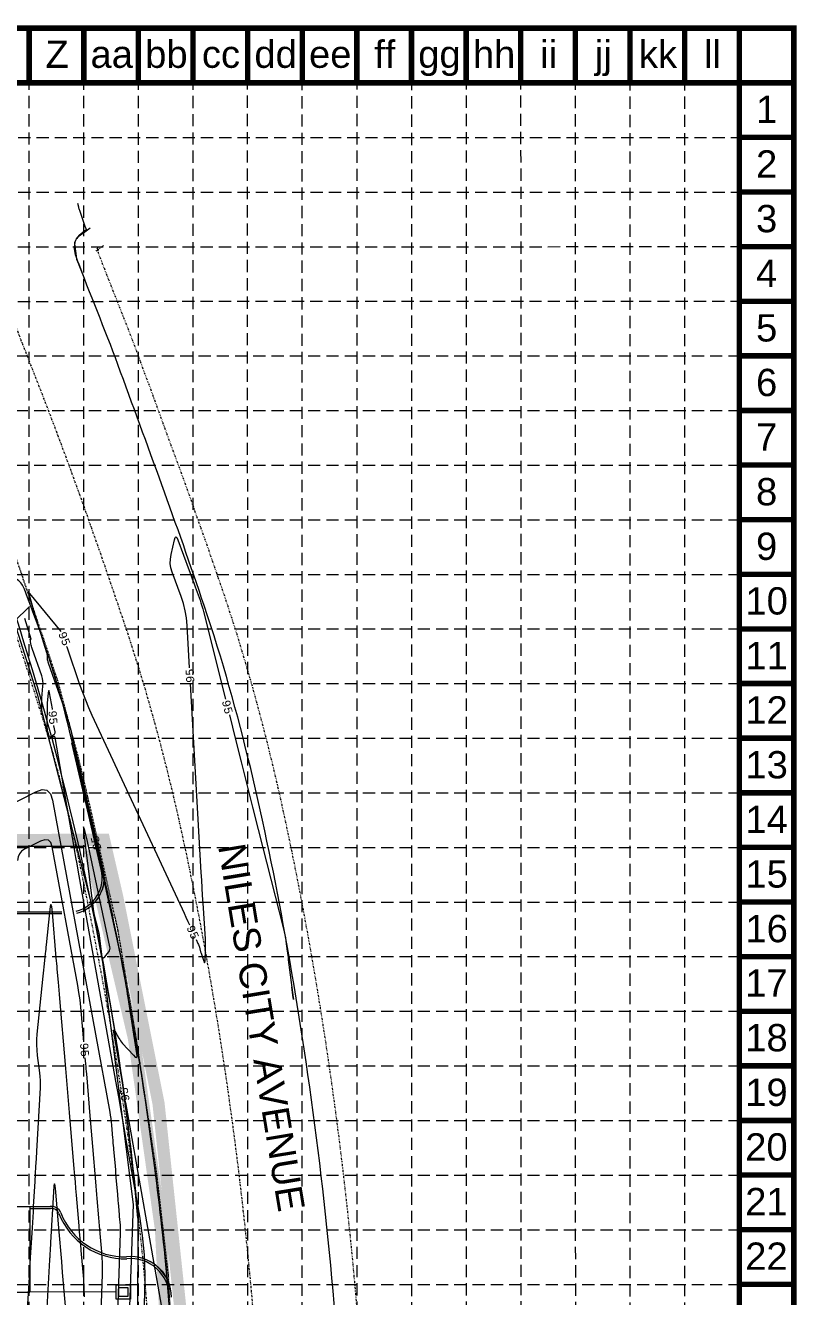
# Model space of a CAD drawing. Extents: x 4841 to 5381, y 4863 to 5725.
# Drawn here: x 5190.9 to 5380.8, y 5411.8 to 5724.9 of the extents above; entities that cross this region are included whole.
import ezdxf
from ezdxf.enums import TextEntityAlignment as Align

# ---------------------------------------------------------------- set-up
doc = ezdxf.new("R2010")
doc.units = 0
doc.header["$MEASUREMENT"] = 0
for name, pattern in [('DASHDOT', [1, 0.5, -0.25, 0, -0.25]), ('DASHED', [0.75, 0.5, -0.25]), ('DIVIDE', [1.25, 0.5, -0.25, 0, -0.25, 0, -0.25]), ('HIDDEN', [0.375, 0.25, -0.125])]:
    doc.linetypes.add(name, pattern=pattern)
for name, color, linetype, lineweight in [('1', 7, 'Continuous', 0), ('10', 7, 'Continuous', 0), ('2', 7, 'Continuous', 0), ('21', 7, 'Continuous', 0), ('27', 7, 'Continuous', 0), ('3', 7, 'Continuous', 0), ('49', 7, 'Continuous', 0), ('52', 7, 'Continuous', 0), ('EC', 35, 'Continuous', 0)]:
    doc.layers.add(name, color=color, linetype=linetype, lineweight=lineweight)
for name, color, linetype in [('BASE', 7, 'Continuous'), ('GRID', 254, 'HIDDEN'), ('LIMITS OF DISTURBANCE', 1, 'HIDDEN'), ('SILT FENCE', 200, 'Continuous')]:
    doc.layers.add(name, color=color, linetype=linetype)
doc.styles.add('MONOTXT', font='MONOTXT')
doc.styles.get("Standard").update_dxf_attribs({"font": 'ARIAL.TTF'})

msp = doc.modelspace()

# ---------------------------------------------------------------- linework, layer by layer
at = {"layer": '1', "color": 41, "linetype": 'Continuous', "lineweight": 0}
for p, q in [((5156.26, 5434.03), (5192.02, 5434.03)), ((5192.02, 5434.03), (5192.02, 5426.23)), ((5192.02, 5426.23), (5192.02, 5412.91)), ((5185.11, 5412.91), (5192.02, 5412.91))]:
    msp.add_line(p, q, dxfattribs=at)
at = {"layer": '2', "color": 7, "linetype": 'HIDDEN', "lineweight": 0}
for p, q in [((5188.01, 5595.36), (5198.76, 5563.62)), ((5198.76, 5563.62), (5204.07, 5543.81)), ((5204.07, 5543.81), (5205.75, 5536.81)), ((5205.75, 5536.81), (5213.58, 5502.23)), ((5213.58, 5502.23), (5217.98, 5476.33)), ((5217.98, 5476.33), (5223.16, 5442.14)), ((5223.16, 5442.14), (5226.01, 5417.27)), ((5226.01, 5417.27), (5228.17, 5373.49))]:
    msp.add_line(p, q, dxfattribs=at)
at = {"layer": '21', "color": 7, "linetype": 'Continuous', "lineweight": 0}
for p, q in [((5160.26, 5522.83), (5205.62, 5522.75)), ((5213.25, 5412.94), (5192.02, 5412.98))]:
    msp.add_line(p, q, dxfattribs=at)
for points in [[(5216.75, 5414.71), (5216.75, 5411.21), (5213.25, 5411.21), (5213.25, 5414.71)], [(5216.08, 5414.04), (5216.08, 5411.85), (5213.89, 5411.85), (5213.89, 5414.04)]]:
    msp.add_lwpolyline(points, close=True, dxfattribs=at)
at = {"layer": '27', "color": 7, "linetype": 'Continuous', "lineweight": 0}
for p, q in [((5206.47, 5530.33), (5202.34, 5548.21)), ((5206.95, 5530.45), (5202.82, 5548.32)), ((5209.57, 5516.99), (5206.47, 5530.33)), ((5210.06, 5517.11), (5206.95, 5530.45)), ((5210.07, 5516.94), (5210.08, 5516.95)), ((5210.17, 5513.57), (5210.17, 5513.72)), ((5154.44, 5506.56), (5199.83, 5506.56)), ((5199.83, 5506.06), (5154.93, 5506.06)), ((5192.02, 5434.03), (5197.02, 5434.03)), ((5192.02, 5433.53), (5197.05, 5433.53))]:
    msp.add_line(p, q, dxfattribs=at)
msp.add_lwpolyline([(5191.88, 5581.77), (5188.11, 5578.08), (5193.79, 5560.22), (5209, 5501.3), (5217.41, 5434.51), (5215.6, 5384.19), (5214.98, 5343)], dxfattribs=at)
for points in [[(5210.29, 5515.15), (5210.28, 5515.15, -0.217588), (5207.21, 5508.27)], [(5207.21, 5508.27, -0.028505), (5218.58, 5431.18), (5218.54, 5421.57, -0.24252), (5225.83, 5416.03), (5225.83, 5416.05)]]:
    msp.add_lwpolyline(points, format="xyb", dxfattribs=at)
for centre, radius, start, end in [((5201.24, 5515.01), 8.57, 284.6571, 13.3835), ((5201.24, 5515.01), 9.07, 284.6571, 13.3835), ((5197.19, 5431.38), 2.66, 24.208, 93.586), ((5197.19, 5431.39), 2.15, 23.8771, 93.7917), ((5215.47, 5438.6), 17.5, 201.2414, 271.1793), ((5215.47, 5438.6), 17.01, 201.1398, 271.0137), ((5216.84, 5411.66), 10, 360, 96.1122), ((5216.84, 5411.66), 9.5, 360, 96.1122)]:
    msp.add_arc(centre, radius, start, end, dxfattribs=at)
for points, knots in [([(5205.53, 4979.18), (5205.86, 4987.98), (5206.29, 4996.78), (5206.79, 5005.58), (5208.28, 5031.39), (5212.63, 5056.89), (5217.66, 5082.32), (5220.9, 5098.68), (5224.57, 5114.84), (5228.84, 5130.92), (5229.8, 5134.57), (5231.1, 5138.12), (5232.01, 5141.77), (5232.22, 5142.64), (5232.39, 5143.52), (5232.59, 5144.4), (5238.05, 5167.28), (5245.04, 5189.75), (5250.47, 5212.72), (5257.38, 5241.92), (5261.8, 5271.45), (5264.61, 5301.34), (5267.37, 5330.68), (5268.34, 5360.02), (5268.16, 5389.36), (5268.14, 5393.11), (5268, 5396.86), (5267.71, 5400.61), (5265.14, 5434.29), (5260.93, 5467.61), (5254.88, 5500.9), (5249.89, 5528.4), (5243.83, 5555.54), (5234.93, 5582), (5228.2, 5601.97), (5220.89, 5621.63), (5213.66, 5641.36), (5210.44, 5650.12), (5206.81, 5658.74), (5203.52, 5667.48), (5203.06, 5668.7), (5202.84, 5670.11), (5203.11, 5671.37), (5203.24, 5672.01), (5203.63, 5672.67), (5204.16, 5673.07), (5205.05, 5673.74), (5205.93, 5674.41), (5206.81, 5675.07)], [0.0489803, 0.0489803, 0.0489803, 0.0489803, 0.0842457, 0.0842457, 0.0842457, 0.1877035, 0.1877035, 0.1877035, 0.2542825, 0.2542825, 0.2542825, 0.2693657, 0.2693657, 0.2693657, 0.2729586, 0.2729586, 0.2729586, 0.3672391, 0.3672391, 0.3672391, 0.4870238, 0.4870238, 0.4870238, 0.6046205, 0.6046205, 0.6046205, 0.6196433, 0.6196433, 0.6196433, 0.7546173, 0.7546173, 0.7546173, 0.8660959, 0.8660959, 0.8660959, 0.9502677, 0.9502677, 0.9502677, 0.9876719, 0.9876719, 0.9876719, 0.9928863, 0.9928863, 0.9928863, 0.9955594, 0.9955594, 0.9955594, 1, 1, 1, 1]), ([(5223.91, 5303.64), (5224.91, 5319.19), (5225.91, 5334.75), (5226.91, 5350.3), (5227.88, 5365.26), (5227.78, 5380.29), (5227.18, 5395.26), (5226.5, 5412), (5224.77, 5428.66), (5222.55, 5445.3), (5220.42, 5461.27), (5217.9, 5477.09), (5214.92, 5492.9), (5211.16, 5512.88), (5206.28, 5532.53), (5201.49, 5552.29), (5198.7, 5563.8), (5194.94, 5574.9), (5190.64, 5586.07), (5190.3, 5586.97), (5189.79, 5587.68), (5188.98, 5588.38), (5188.11, 5589.14), (5187.18, 5589.92), (5186.19, 5589.66), (5185.33, 5589.44), (5184.47, 5589.23), (5183.62, 5589.01)], [0, 0, 0, 0, 0.158428, 0.158428, 0.158428, 0.310787, 0.310787, 0.310787, 0.481058, 0.481058, 0.481058, 0.644427, 0.644427, 0.644427, 0.850744, 0.850744, 0.850744, 0.970962, 0.970962, 0.970962, 0.980602, 0.980602, 0.980602, 0.991016, 0.991016, 0.991016, 1, 1, 1, 1]), ([(5225.83, 5416.05), (5224.94, 5425.84), (5223.8, 5435.61), (5222.52, 5445.36), (5220.42, 5461.3), (5217.97, 5477.18), (5214.9, 5492.96), (5213.45, 5500.38), (5211.93, 5507.78), (5210.29, 5515.15)], [0, 0, 0, 0, 0.293858, 0.293858, 0.293858, 0.774213, 0.774213, 0.774213, 1, 1, 1, 1])]:
    msp.add_open_spline(points, degree=3, knots=knots, dxfattribs=at)
at = {"layer": '27', "color": 7, "linetype": 'DIVIDE', "lineweight": 0}
msp.add_open_spline([(5218.42, 5304), (5219.42, 5319.49), (5220.42, 5334.99), (5221.42, 5350.49), (5222.37, 5365.31), (5222.27, 5380.19), (5221.67, 5395.03), (5221.01, 5411.61), (5219.29, 5428.12), (5217.09, 5444.61), (5214.98, 5460.46), (5212.48, 5476.16), (5209.52, 5491.86), (5205.78, 5511.7), (5201.99, 5531.51), (5196.18, 5550.84), (5192.91, 5561.71), (5189.42, 5572.47), (5185.79, 5583.21)], degree=3, knots=[0, 0, 0, 0, 0.1645, 0.1645, 0.1645, 0.321725, 0.321725, 0.321725, 0.497532, 0.497532, 0.497532, 0.666483, 0.666483, 0.666483, 0.879972, 0.879972, 0.879972, 1, 1, 1, 1], dxfattribs=at)
at = {"layer": '3', "color": 7, "linetype": 'Continuous', "lineweight": 0}
msp.add_line((5218.61, 5431.12), (5218.04, 5304.15), dxfattribs=at)
msp.add_arc((4537.34, 5370.01), 684, 5.12556, 24.07079, dxfattribs=at)
at = {"layer": '49', "color": 7, "linetype": 'DIVIDE', "lineweight": 0}
msp.add_open_spline([(5211.04, 4979.18), (5211.37, 4987.82), (5211.78, 4996.46), (5212.28, 5005.09), (5213.76, 5030.73), (5218.08, 5056.06), (5223.07, 5081.31), (5226.28, 5097.54), (5229.93, 5113.58), (5234.16, 5129.54), (5235.13, 5133.18), (5236.42, 5136.74), (5237.34, 5140.4), (5237.56, 5141.29), (5237.73, 5142.2), (5237.94, 5143.1), (5243.41, 5166.04), (5250.41, 5188.56), (5255.86, 5211.59), (5262.82, 5240.98), (5267.27, 5270.71), (5270.09, 5300.79), (5272.87, 5330.32), (5273.84, 5359.84), (5273.67, 5389.36), (5273.65, 5393.26), (5273.5, 5397.17), (5273.2, 5401.07), (5270.61, 5434.93), (5266.38, 5468.44), (5260.3, 5501.91), (5255.27, 5529.61), (5249.16, 5556.94), (5240.2, 5583.59), (5233.44, 5603.67), (5226.08, 5623.44), (5218.81, 5643.28), (5215.67, 5651.84), (5212.09, 5660.29), (5208.91, 5668.79), (5208.76, 5669.19), (5208.85, 5669.68), (5208.78, 5670.07), (5208.72, 5670.35), (5208.05, 5669.12), (5208.3, 5669.3), (5208.91, 5669.76), (5209.52, 5670.23), (5210.13, 5670.69)], degree=3, knots=[0.0492936, 0.0492936, 0.0492936, 0.0492936, 0.084068, 0.084068, 0.084068, 0.1872877, 0.1872877, 0.1872877, 0.2536354, 0.2536354, 0.2536354, 0.2688102, 0.2688102, 0.2688102, 0.2725249, 0.2725249, 0.2725249, 0.3674555, 0.3674555, 0.3674555, 0.4885745, 0.4885745, 0.4885745, 0.6074323, 0.6074323, 0.6074323, 0.623141, 0.623141, 0.623141, 0.7594642, 0.7594642, 0.7594642, 0.8722443, 0.8722443, 0.8722443, 0.9572697, 0.9572697, 0.9572697, 0.9939623, 0.9939623, 0.9939623, 0.9956907, 0.9956907, 0.9956907, 0.9969129, 0.9969129, 0.9969129, 1, 1, 1, 1], dxfattribs=at)
at = {"layer": '52', "color": 7, "linetype": 'DASHDOT', "lineweight": 0}
msp.add_open_spline([(5185.51, 4979.18), (5185.86, 4988.57), (5186.3, 4997.95), (5186.84, 5007.34), (5188.37, 5033.78), (5192.83, 5059.91), (5197.98, 5085.97), (5201.31, 5102.8), (5205.09, 5119.43), (5209.47, 5135.98), (5210.43, 5139.6), (5211.72, 5143.13), (5212.63, 5146.76), (5212.82, 5147.54), (5212.97, 5148.33), (5213.15, 5149.11), (5218.56, 5171.8), (5225.49, 5194.07), (5230.88, 5216.84), (5237.62, 5245.33), (5241.93, 5274.16), (5244.67, 5303.32), (5247.37, 5332), (5248.32, 5360.68), (5248.15, 5389.36), (5248.13, 5392.55), (5248.01, 5395.74), (5247.76, 5398.93), (5245.24, 5431.94), (5241.11, 5464.6), (5235.19, 5497.23), (5230.32, 5524.02), (5224.41, 5550.44), (5215.75, 5576.22), (5209.18, 5595.79), (5202.37, 5615.17), (5194.92, 5634.37), (5191.71, 5642.63), (5188.47, 5650.88), (5185.28, 5659.15)], degree=3, knots=[0.0498451, 0.0498451, 0.0498451, 0.0498451, 0.0883916, 0.0883916, 0.0883916, 0.1970155, 0.1970155, 0.1970155, 0.2672085, 0.2672085, 0.2672085, 0.2825761, 0.2825761, 0.2825761, 0.2858662, 0.2858662, 0.2858662, 0.3816375, 0.3816375, 0.3816375, 0.5014304, 0.5014304, 0.5014304, 0.6192172, 0.6192172, 0.6192172, 0.6323172, 0.6323172, 0.6323172, 0.7678732, 0.7678732, 0.7678732, 0.8791384, 0.8791384, 0.8791384, 0.9636278, 0.9636278, 0.9636278, 1, 1, 1, 1], dxfattribs=at)
at = {"layer": 'BASE', "color": 9}
msp.add_line((4855.52, 5710.77), (5366.69, 5710.77), dxfattribs=at)
at = {"layer": 'BASE', "const_width": 1.35}
for points in [[(5380.14, 4863.32), (5380.14, 5724.22), (4842.07, 5724.22), (4842.07, 4863.32)], [(5366.69, 4876.77), (5366.69, 5710.77), (4855.52, 5710.77), (4855.52, 4876.77)]]:
    msp.add_lwpolyline(points, close=True, dxfattribs=at)
for points in [[(5191.81, 5724.22), (5191.81, 5710.77)], [(5205.27, 5724.22), (5205.27, 5710.77)], [(5218.72, 5724.22), (5218.72, 5710.77)], [(5232.17, 5724.22), (5232.17, 5710.77)], [(5245.62, 5724.22), (5245.62, 5710.77)], [(5259.07, 5724.22), (5259.07, 5710.77)], [(5272.52, 5724.22), (5272.52, 5710.77)], [(5285.98, 5724.22), (5285.98, 5710.77)], [(5299.43, 5724.22), (5299.43, 5710.77)], [(5312.88, 5724.22), (5312.88, 5710.77)], [(5326.33, 5724.22), (5326.33, 5710.77)], [(5339.78, 5724.22), (5339.78, 5710.77)], [(5353.23, 5724.22), (5353.23, 5710.77)], [(5366.69, 5724.22), (5366.69, 5710.77)], [(5380.14, 5710.77), (5366.69, 5710.77)], [(5380.14, 5697.32), (5366.69, 5697.32)], [(5380.14, 5683.87), (5366.69, 5683.87)], [(5380.14, 5670.41), (5366.69, 5670.41)], [(5380.14, 5656.96), (5366.69, 5656.96)], [(5380.14, 5643.51), (5366.69, 5643.51)], [(5380.14, 5630.06), (5366.69, 5630.06)], [(5380.14, 5616.61), (5366.69, 5616.61)], [(5380.14, 5603.16), (5366.69, 5603.16)], [(5380.14, 5589.7), (5366.69, 5589.7)], [(5380.14, 5576.25), (5366.69, 5576.25)], [(5380.14, 5562.8), (5366.69, 5562.8)], [(5380.14, 5549.35), (5366.69, 5549.35)], [(5380.14, 5535.9), (5366.69, 5535.9)], [(5380.14, 5522.45), (5366.69, 5522.45)], [(5380.14, 5508.99), (5366.69, 5508.99)], [(5380.14, 5495.54), (5366.69, 5495.54)], [(5380.14, 5482.09), (5366.69, 5482.09)], [(5380.14, 5468.64), (5366.69, 5468.64)], [(5380.14, 5455.19), (5366.69, 5455.19)], [(5380.14, 5441.74), (5366.69, 5441.74)], [(5380.14, 5428.28), (5366.69, 5428.28)], [(5380.14, 5414.83), (5366.69, 5414.83)]]:
    msp.add_lwpolyline(points, dxfattribs=at)
at = {"layer": 'EC', "color": 35, "linetype": 'Continuous', "lineweight": 0}
for points in [[(5203.68, 5681.13), (5203.94, 5680.19), (5204, 5679.99), (5204.06, 5679.79), (5204.12, 5679.59), (5204.19, 5679.4), (5205.62, 5675.21), (5205.65, 5675.14), (5205.68, 5675.07), (5205.71, 5675.01), (5205.75, 5674.94), (5205.87, 5674.73), (5205.89, 5674.69), (5205.89, 5674.64), (5205.87, 5674.61), (5205.84, 5674.57), (5204.11, 5673.16), (5204.1, 5673.16), (5204.1, 5673.16), (5204.09, 5673.15), (5204.09, 5673.15), (5204.08, 5673.14), (5204.07, 5673.14), (5204.07, 5673.14), (5204.07, 5673.13), (5204.07, 5673.13), (5203.55, 5672.45), (5203.46, 5672.33), (5203.38, 5672.21), (5203.31, 5672.08), (5203.24, 5671.94), (5202.98, 5671.35), (5202.97, 5671.33), (5202.96, 5671.31), (5202.96, 5671.29), (5202.95, 5671.27), (5202.94, 5671.2), (5202.94, 5671.18), (5202.94, 5671.17), (5202.94, 5671.15), (5202.94, 5671.14), (5203.35, 5668.08), (5203.36, 5668.01), (5203.37, 5667.93), (5203.39, 5667.86), (5203.4, 5667.79), (5203.46, 5667.5), (5203.46, 5667.49), (5203.46, 5667.47), (5203.47, 5667.45), (5203.47, 5667.44), (5203.49, 5667.39), (5203.5, 5667.38), (5203.5, 5667.37), (5203.51, 5667.36), (5203.51, 5667.35), (5203.92, 5666.32), (5204.01, 5666.11), (5204.1, 5665.89), (5204.19, 5665.67), (5204.28, 5665.45), (5205.38, 5662.68)], [(5231.3, 5566.71), (5230.71, 5577.12), (5230.54, 5578.95), (5230.23, 5580.75), (5229.8, 5582.53), (5229.23, 5584.27), (5227.04, 5590.24), (5226.73, 5591.3), (5226.58, 5592.38), (5226.59, 5593.46), (5226.76, 5594.56), (5227.57, 5598.16), (5227.76, 5598.74), (5227.97, 5598.95), (5228.2, 5598.77), (5228.46, 5598.22), (5231.25, 5590.61), (5231.61, 5589.61), (5231.98, 5588.61), (5232.34, 5587.61), (5232.7, 5586.61), (5233.89, 5583.35), (5234.13, 5582.65), (5234.36, 5581.94), (5234.57, 5581.23), (5234.76, 5580.51), (5240.15, 5558.97)], [(5207.84, 5525.5), (5207.74, 5525.94), (5206.86, 5529.91), (5205.99, 5533.88), (5202.15, 5551.26), (5202.02, 5551.84), (5201.87, 5552.4), (5201.71, 5552.97), (5201.54, 5553.53), (5200.96, 5555.36), (5200.84, 5555.76), (5200.71, 5556.15), (5200.57, 5556.54), (5200.44, 5556.92), (5196.59, 5567.82), (5196.56, 5567.91), (5196.52, 5568.01), (5196.49, 5568.11), (5196.46, 5568.2), (5196.32, 5568.63), (5196.31, 5568.64), (5196.31, 5568.66), (5196.31, 5568.67), (5196.3, 5568.68), (5196.3, 5568.73), (5196.29, 5568.74), (5196.29, 5568.75), (5196.29, 5568.76), (5196.29, 5568.77), (5196.3, 5569.64), (5196.29, 5569.83), (5196.27, 5570.01), (5196.24, 5570.19), (5196.19, 5570.37), (5194.34, 5576.2), (5194.22, 5576.59), (5194.09, 5576.99), (5193.97, 5577.38), (5193.84, 5577.77), (5193.44, 5579.05), (5193.35, 5579.33), (5193.27, 5579.6), (5193.19, 5579.88), (5193.11, 5580.16), (5191.68, 5585.44), (5191.66, 5585.51), (5191.66, 5585.53), (5191.67, 5585.51), (5191.69, 5585.45), (5191.78, 5585.17), (5191.8, 5585.12), (5191.83, 5585.06), (5191.86, 5585.01), (5191.9, 5584.96), (5199.58, 5575.63), (5199.58, 5575.63)], [(5219.46, 5389.99), (5220.32, 5412.47), (5220.38, 5417.28), (5220.19, 5422.07), (5219.74, 5426.84), (5219.03, 5431.6), (5215.9, 5449.51), (5215.23, 5453.34), (5214.55, 5457.18), (5213.87, 5461.02), (5213.19, 5464.85), (5203.88, 5516.85), (5203.61, 5518.38), (5203.33, 5519.92), (5203.07, 5521.45), (5202.8, 5522.99), (5201.57, 5530.07), (5201.56, 5530.11), (5201.55, 5530.15), (5201.55, 5530.2), (5201.54, 5530.24), (5201.51, 5530.37), (5201.51, 5530.4), (5201.5, 5530.43), (5201.5, 5530.46), (5201.49, 5530.49), (5198.19, 5549.5), (5198.13, 5549.7), (5198.03, 5549.8), (5197.88, 5549.8), (5197.7, 5549.71), (5197.03, 5549.26), (5196.9, 5549.2), (5196.8, 5549.2), (5196.72, 5549.27), (5196.66, 5549.41), (5195.1, 5555.44), (5195.01, 5555.85), (5194.95, 5556.26), (5194.91, 5556.68), (5194.9, 5557.1), (5194.91, 5559.03), (5194.91, 5559.05), (5194.91, 5559.06), (5194.91, 5559.08), (5194.91, 5559.09), (5194.91, 5559.14), (5194.91, 5559.15), (5194.91, 5559.16), (5194.91, 5559.17), (5194.92, 5559.18), (5195.21, 5562.18), (5195.24, 5562.82), (5195.2, 5563.45), (5195.09, 5564.08), (5194.91, 5564.69), (5192.55, 5571.45), (5192.46, 5571.72), (5192.38, 5572), (5192.31, 5572.28), (5192.26, 5572.57), (5192.07, 5573.78), (5192.06, 5573.83), (5192.07, 5573.85), (5192.1, 5573.85), (5192.14, 5573.82), (5192.32, 5573.65), (5192.34, 5573.64), (5192.34, 5573.64), (5192.34, 5573.65), (5192.34, 5573.66), (5192.32, 5573.72), (5192.32, 5573.73), (5192.31, 5573.75), (5192.31, 5573.76), (5192.31, 5573.77), (5190.76, 5578.82)], [(5201.05, 5571.94), (5201.08, 5571.86), (5201.08, 5571.84), (5201.09, 5571.81), (5201.11, 5571.79), (5201.12, 5571.77), (5201.16, 5571.7), (5201.17, 5571.68), (5201.18, 5571.67), (5201.19, 5571.65), (5201.19, 5571.63), (5204.25, 5562.6), (5204.93, 5560.67), (5205.66, 5558.76), (5206.44, 5556.88), (5207.28, 5555.01), (5229.47, 5507.29), (5229.95, 5506.26), (5230.43, 5505.23), (5230.91, 5504.19), (5231.29, 5503.37)], [(5197.57, 5556.43), (5197.57, 5556.44), (5197.56, 5556.51), (5197.56, 5556.53), (5197.56, 5556.54), (5197.56, 5556.56), (5197.55, 5556.58), (5196.81, 5560.52), (5196.71, 5560.93), (5196.62, 5561.07), (5196.55, 5560.92), (5196.49, 5560.51), (5196.24, 5557.97), (5196.23, 5557.94), (5196.23, 5557.92), (5196.23, 5557.9), (5196.23, 5557.88)], [(5232.95, 5499.73), (5233.39, 5498.78), (5233.49, 5498.55), (5233.58, 5498.32), (5233.66, 5498.09), (5233.73, 5497.86), (5233.95, 5497.09), (5234, 5496.92), (5234.05, 5496.76), (5234.1, 5496.59), (5234.15, 5496.43), (5234.8, 5494.4), (5234.93, 5494.08), (5235.03, 5493.98), (5235.09, 5494.1), (5235.13, 5494.45), (5235.26, 5497.41), (5235.28, 5498.05), (5235.28, 5498.68), (5235.27, 5499.32), (5235.23, 5499.95), (5234.66, 5508.72), (5234.54, 5510.6), (5234.42, 5512.47), (5234.3, 5514.35), (5234.19, 5516.23), (5231.53, 5562.71)], [(5196.23, 5557.88), (5196.23, 5557.77), (5196.23, 5557.74), (5196.23, 5557.71), (5196.23, 5557.67), (5196.23, 5557.64), (5196.19, 5552.28), (5196.2, 5551.95), (5196.23, 5551.62), (5196.28, 5551.29), (5196.35, 5550.97), (5196.63, 5549.91), (5196.7, 5549.73), (5196.81, 5549.64), (5196.95, 5549.63), (5197.13, 5549.72), (5197.92, 5550.25), (5198.07, 5550.37), (5198.16, 5550.52), (5198.2, 5550.69), (5198.18, 5550.88), (5197.88, 5552.4), (5197.88, 5552.44)], [(5241.12, 5555.09), (5242.64, 5549.03), (5244.04, 5543.48), (5245.43, 5537.92), (5246.84, 5532.37), (5248.24, 5526.82), (5254.44, 5502.4), (5254.62, 5501.65), (5254.78, 5500.9), (5254.91, 5500.14), (5255.02, 5499.38), (5255.36, 5496.9), (5255.43, 5496.36), (5255.5, 5495.83), (5255.57, 5495.3), (5255.64, 5494.76), (5256.85, 5485.5), (5256.9, 5485.1), (5256.92, 5484.97), (5256.9, 5485.1), (5256.85, 5485.5), (5256.54, 5487.99)], [(5185.42, 5532.05), (5193.44, 5536.15), (5194.99, 5536.68), (5196.2, 5536.51), (5197.06, 5535.65), (5197.58, 5534.1), (5211.66, 5457.27), (5211.8, 5456.47), (5211.92, 5455.67), (5212.02, 5454.86), (5212.1, 5454.06), (5212.37, 5450.8), (5212.39, 5450.54), (5212.42, 5450.28), (5212.44, 5450.02), (5212.46, 5449.75), (5212.54, 5448.89), (5212.55, 5448.71), (5212.57, 5448.53), (5212.58, 5448.34), (5212.6, 5448.16), (5212.96, 5443.91), (5213.04, 5443), (5213.11, 5442.09), (5213.19, 5441.18), (5213.27, 5440.27), (5213.54, 5437.08), (5213.59, 5436.53), (5213.64, 5435.98), (5213.68, 5435.43), (5213.73, 5434.88), (5213.88, 5433.08), (5213.92, 5432.69), (5213.95, 5432.3), (5213.98, 5431.92), (5214.01, 5431.53), (5214.2, 5429.38), (5214.23, 5428.92), (5214.25, 5428.46), (5214.25, 5427.99), (5214.25, 5427.53), (5212.88, 5387.61)], [(5205.53, 5523.78), (5207.68, 5506.58), (5207.68, 5506.53), (5207.69, 5506.49), (5207.7, 5506.44), (5207.7, 5506.4), (5207.73, 5506.25), (5207.74, 5506.21), (5207.74, 5506.18), (5207.75, 5506.15), (5207.75, 5506.12), (5209.65, 5495.7), (5209.77, 5495.33), (5209.94, 5495.18), (5210.16, 5495.24), (5210.44, 5495.5), (5211.43, 5496.73), (5211.61, 5497), (5211.71, 5497.29), (5211.75, 5497.6), (5211.71, 5497.92), (5206.16, 5523.89), (5205.54, 5526.6), (5205.22, 5527.49), (5205.22, 5526.55), (5205.53, 5523.78)], [(5205.3, 5474.59), (5204.73, 5481.32), (5204.55, 5483.11), (5204.34, 5484.9), (5204.07, 5486.68), (5203.77, 5488.46), (5197.52, 5522.55), (5197.16, 5523.64), (5196.55, 5524.24), (5195.71, 5524.35), (5194.62, 5523.98), (5190.69, 5521.98), (5189.95, 5521.48), (5189.42, 5520.86), (5189.09, 5520.1), (5188.97, 5519.22)], [(5214.97, 5463.58), (5212.63, 5476.96), (5212.58, 5477.39), (5212.63, 5477.55), (5212.76, 5477.45), (5213, 5477.08), (5213.91, 5475.44), (5214.11, 5475.1), (5214.34, 5474.77), (5214.58, 5474.45), (5214.84, 5474.14), (5217.47, 5471.24), (5217.94, 5470.8), (5218.25, 5470.72), (5218.38, 5471.01), (5218.34, 5471.65), (5216.18, 5485.47), (5216.05, 5486.33), (5215.92, 5487.19), (5215.79, 5488.05), (5215.66, 5488.91), (5215.08, 5492.77), (5215.06, 5492.85), (5215.05, 5492.93), (5215.03, 5493), (5215.01, 5493.08), (5214.93, 5493.32), (5214.92, 5493.37), (5214.9, 5493.42), (5214.89, 5493.47), (5214.88, 5493.53), (5209.49, 5518), (5208.7, 5521.59)], [(5205.48, 5411.75), (5205.4, 5413.92), (5205.24, 5416.09), (5204.64, 5423.18), (5204.51, 5424.7), (5204.38, 5426.22), (5204.25, 5427.74), (5204.12, 5429.26), (5203.48, 5436.82), (5203.34, 5438.44), (5203.2, 5440.05), (5203.06, 5441.67), (5202.92, 5443.29), (5201.75, 5457.12), (5201.49, 5460.08), (5201.24, 5463.05), (5200.99, 5466.01), (5200.74, 5468.97), (5199.35, 5485.27), (5199.26, 5486.26), (5199.18, 5487.25), (5199.09, 5488.24), (5199.01, 5489.23), (5198.73, 5492.46), (5198.68, 5493.15), (5198.62, 5493.85), (5198.56, 5494.54), (5198.5, 5495.23), (5197.54, 5506.45), (5197.37, 5507.91), (5197.19, 5508.4), (5197.01, 5507.91), (5196.81, 5506.45), (5195.99, 5498.44), (5195.94, 5497.91), (5195.88, 5497.37), (5195.83, 5496.83), (5195.77, 5496.3)], [(5195.77, 5496.3), (5195.52, 5493.79), (5195.44, 5493.02), (5195.36, 5492.25), (5195.28, 5491.48), (5195.2, 5490.72), (5193.74, 5476.43), (5193.64, 5475.12), (5193.62, 5473.8), (5193.68, 5472.49), (5193.81, 5471.18), (5194.37, 5466.9), (5194.47, 5465.98), (5194.53, 5465.06), (5194.54, 5464.14), (5194.51, 5463.22), (5193.61, 5447.63), (5193.51, 5445.75), (5193.4, 5443.88), (5193.29, 5442.01), (5193.18, 5440.13), (5192.83, 5434.01), (5192.76, 5432.7), (5192.68, 5431.39), (5192.6, 5430.08), (5192.53, 5428.77), (5192.09, 5421.44), (5191.99, 5419.87), (5191.9, 5418.3), (5191.81, 5416.72), (5191.72, 5415.15), (5191.28, 5407.51)], [(5209.11, 5395.79), (5209.85, 5417.35), (5209.88, 5418.72), (5209.86, 5420.1), (5209.81, 5421.48), (5209.71, 5422.85), (5209.33, 5427.34), (5209.25, 5428.3), (5209.16, 5429.27), (5209.08, 5430.23), (5209, 5431.19), (5208.59, 5435.97), (5208.51, 5436.99), (5208.42, 5438.02), (5208.33, 5439.04), (5208.24, 5440.07), (5207.5, 5448.82), (5207.34, 5450.69), (5207.18, 5452.57), (5207.02, 5454.45), (5206.86, 5456.32), (5205.98, 5466.64), (5205.93, 5467.26), (5205.87, 5467.89), (5205.82, 5468.51), (5205.77, 5469.14), (5205.64, 5470.6)], [(5225.08, 5385.51), (5225.47, 5392.55), (5225.49, 5393.12), (5225.48, 5393.69), (5225.43, 5394.26), (5225.36, 5394.83), (5225.06, 5396.69), (5225.01, 5397.09), (5224.97, 5397.49), (5224.96, 5397.89), (5224.97, 5398.29), (5225.15, 5402.97), (5225.16, 5403.97), (5225.12, 5404.97), (5225.02, 5405.96), (5224.88, 5406.95), (5215.66, 5459.64)], [(5201.15, 5404.92), (5200.06, 5417.71), (5199.83, 5420.45), (5199.59, 5423.18), (5199.36, 5425.92), (5199.13, 5428.66), (5198.36, 5437.65), (5198.2, 5439.1), (5198.06, 5439.58), (5197.93, 5439.09), (5197.81, 5437.64), (5197.1, 5425.17), (5197.07, 5424.74), (5197.05, 5424.31), (5197.02, 5423.88), (5197, 5423.45), (5196.91, 5422.06), (5196.89, 5421.76), (5196.88, 5421.46), (5196.86, 5421.16), (5196.84, 5420.86), (5195.82, 5403.16)]]:
    msp.add_lwpolyline(points, dxfattribs=at)
at = {"layer": 'GRID', "color": 252, "linetype": 'HIDDEN', "lineweight": 0, "ltscale": 12}
for p, q in [((5191.81, 4930.53), (5191.81, 5710.77)), ((5205.27, 4930.52), (5205.27, 5710.77)), ((5218.72, 4930.52), (5218.72, 5710.77)), ((5232.23, 4930.55), (5232.17, 5710.77)), ((5245.67, 4930.62), (5245.62, 5710.77)), ((5259.11, 4930.46), (5259.07, 5710.77)), ((5272.69, 4930.58), (5272.58, 5711.07)), ((5286.06, 4930.44), (5286.03, 5711.07)), ((5299.53, 4930.61), (5299.49, 5711.07)), ((5313.01, 4930.65), (5312.94, 5711.07)), ((5326.43, 4930.53), (5326.39, 5711.07)), ((5339.91, 4930.36), (5339.84, 5711.07)), ((5353.37, 4930.39), (5353.29, 5711.07)), ((4856.13, 5697.23), (5366.46, 5697.29)), ((4856.12, 5683.74), (5366.46, 5683.84)), ((4856.05, 5670.33), (5366.69, 5670.41)), ((4856.03, 5656.89), (5366.69, 5656.96)), ((4855.52, 5643.51), (5366.69, 5643.51)), ((4855.52, 5630.06), (5366.69, 5630.06)), ((4855.52, 5616.61), (5366.69, 5616.61)), ((4855.52, 5603.16), (5366.69, 5603.16)), ((4855.52, 5589.7), (5366.69, 5589.7)), ((4855.52, 5576.25), (5366.69, 5576.25)), ((4855.52, 5562.8), (5366.69, 5562.8)), ((4855.52, 5549.35), (5366.69, 5549.35)), ((4855.52, 5535.9), (5366.69, 5535.9)), ((4855.52, 5522.45), (5366.69, 5522.45)), ((4855.52, 5508.99), (5366.69, 5508.99)), ((4855.52, 5495.54), (5366.69, 5495.54)), ((4855.52, 5482.09), (5366.69, 5482.09)), ((4855.52, 5468.64), (5366.69, 5468.64)), ((4855.52, 5455.19), (5366.69, 5455.19)), ((4855.52, 5441.74), (5366.69, 5441.74)), ((4855.52, 5428.28), (5366.69, 5428.28)), ((4855.52, 5414.83), (5366.69, 5414.83))]:
    msp.add_line(p, q, dxfattribs=at)
at = {"layer": 'LIMITS OF DISTURBANCE', "linetype": 'DASHED', "lineweight": 0, "ltscale": 30, "const_width": 3, "flags": 128}
msp.add_lwpolyline([(5146.21, 5524.16), (5210.25, 5524.32), (5213.48, 5510.32, -0.091575), (5225.97, 5303.73), (5138.91, 5303.58), (5138.87, 5001.88), (5003.35, 5002.06), (5003.52, 5125.06), (5029.46, 5124.73), (5029.84, 5285.43), (5006.29, 5285.75), (5005.64, 5285.75), (5006.55, 5423.34), (5028.02, 5424), (5029.84, 5426.4), (5065.18, 5426.5), (5064.99, 5445.91), (5028.89, 5445.25), (5027.18, 5447.53), (5006.96, 5447.33), (5007.68, 5515.62), (5089.33, 5514.46), (5088.84, 5410.29), (5146.83, 5411.11), (5147.09, 5525.58), (5147.09, 5525.58)], format="xyb", dxfattribs=at)
at = {"layer": 'SILT FENCE', "linetype": 'Continuous', "lineweight": 0, "const_width": 3, "flags": 128}
msp.add_lwpolyline([(5206.86, 5306.35), (5222.25, 5307.2), (5224.82, 5333.18, 0.090232), (5206.72, 5521.84, 7.759003)], format="xyb", dxfattribs=at)

# ---------------------------------------------------------------- texts
at = {"layer": '10', "color": 7, "linetype": 'Continuous', "lineweight": 0}
msp.add_text('NILES CITY AVENUE', height=6.668, rotation=279.364, dxfattribs=at).set_placement((5245.78, 5477.58), align=Align.CENTER)
at = {"layer": 'BASE'}
for s, height, p in [('Z', 6.73, (5198.7, 5717.81)), ('bb', 6.726, (5225.61, 5717.81)), ('dd', 6.726, (5252.51, 5717.81)), ('ff', 6.726, (5279.41, 5717.81)), ('hh', 6.726, (5306.32, 5717.81)), ('ii', 6.726, (5319.77, 5717.81)), ('jj', 6.726, (5333.22, 5717.81)), ('kk', 6.726, (5346.67, 5717.81)), ('ll', 6.726, (5360.12, 5717.81)), ('aa', 6.726, (5212.15, 5717.81)), ('cc', 6.726, (5239.06, 5717.81)), ('ee', 6.726, (5265.96, 5717.81)), ('gg', 6.726, (5292.86, 5717.81)), ('1', 6.73, (5373.44, 5704.22)), ('2', 6.73, (5373.44, 5690.77)), ('3', 6.73, (5373.44, 5677.32)), ('4', 6.73, (5373.44, 5663.87)), ('5', 6.73, (5373.44, 5650.41)), ('6', 6.73, (5373.44, 5636.96)), ('7', 6.73, (5373.44, 5623.51)), ('8', 6.73, (5373.44, 5610.06)), ('9', 6.73, (5373.44, 5596.61)), ('10', 6.726, (5373.44, 5583.16)), ('11', 6.726, (5373.44, 5569.7)), ('12', 6.726, (5373.42, 5556.31)), ('13', 6.726, (5373.44, 5542.8)), ('14', 6.726, (5373.44, 5529.35)), ('15', 6.726, (5373.44, 5515.9)), ('16', 6.726, (5373.44, 5502.45)), ('17', 6.726, (5373.39, 5489.03)), ('18', 6.726, (5373.39, 5475.58)), ('19', 6.726, (5373.39, 5462.13)), ('20', 6.726, (5373.39, 5448.68)), ('21', 6.726, (5373.39, 5435.22)), ('22', 6.726, (5373.39, 5421.77))]:
    msp.add_text(s, height=height, dxfattribs=at).set_placement(p, align=Align.MIDDLE_CENTER)
at = {"layer": 'EC', "color": 35, "linetype": 'Continuous', "lineweight": 0, "style": 'MONOTXT'}
for rotation, p in [(291.7396, (5200.49, 5573.86)), (93.2773, (5231.42, 5564.71)), (284.0622, (5240.64, 5557.03)), (274.4537, (5197.68, 5554.43)), (102.425, (5208.27, 5523.55)), (294.607, (5232.12, 5501.55)), (274.8711, (5205.47, 5472.59)), (99.9204, (5215.32, 5461.61))]:
    msp.add_text('95', height=2, rotation=rotation, dxfattribs=at).set_placement(p, align=Align.MIDDLE)

doc.saveas('drawing.dxf')
